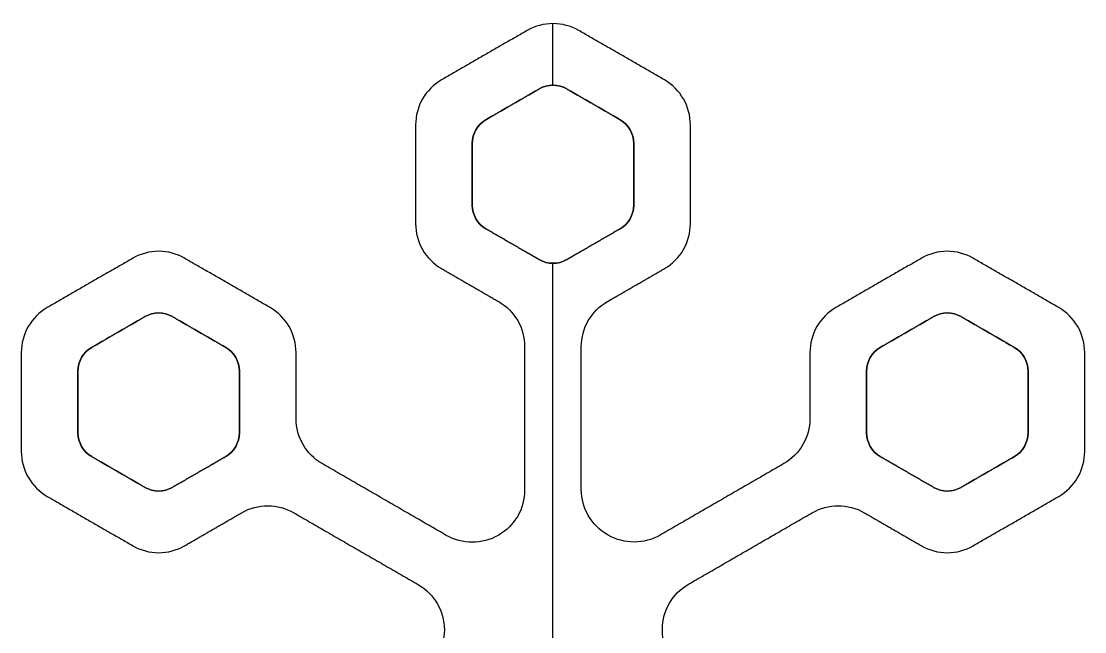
# Model space of a CAD drawing. Header units: millimetres. Extents: x -1.72 to 1.72, y -1.98 to 1.98.
# Drawn here: x -1.719 to 1.719, y 0.005 to 1.978 of the extents above; entities that cross this region are included whole.
import ezdxf

# ---------------------------------------------------------------- set-up
doc = ezdxf.new("R2010")
doc.units = ezdxf.units.MM
doc.header["$MEASUREMENT"] = 0
doc.layers.add('Default', color=178, linetype='Continuous', true_color=0x000000)

msp = doc.modelspace()

# ---------------------------------------------------------------- linework, layer by layer
at = {"layer": 'Default'}
for points, degree in [([(0.084, 1.9482, -0.125), (0.032, 1.9781, -0.125), (-0.032, 1.9781, -0.125), (-0.084, 1.9482, -0.125)], 3), ([(0.084, 1.9482, 0.125), (0.032, 1.9781, 0.125), (-0.032, 1.9781, 0.125), (-0.084, 1.9482, 0.125)], 3), ([(0.084, 1.9482), (0.032, 1.9781), (-0.032, 1.9781), (-0.084, 1.9482)], 3), ([(0, 1.7714, 0.125), (0, 1.871, 0.125), (0, 1.9707, 0.125)], 2), ([(0, 1.7714, -0.125), (0, 1.871, -0.125), (0, 1.9707, -0.125)], 2), ([(0, 1.9707, -0.125), (0, 1.9707), (0, 1.9707, 0.125)], 2), ([(-0.084, 1.9482, -0.125), (-0.2221, 1.8684, -0.125), (-0.3603, 1.7887, -0.125)], 2), ([(-0.084, 1.9482, 0.125), (-0.2221, 1.8684, 0.125), (-0.3603, 1.7887, 0.125)], 2), ([(-0.084, 1.9482), (-0.2221, 1.8684), (-0.3603, 1.7887)], 2), ([(-0.084, 1.9482, -0.125), (-0.084, 1.9482), (-0.084, 1.9482, 0.125)], 2), ([(0.3603, 1.7887, -0.125), (0.2221, 1.8684, -0.125), (0.084, 1.9482, -0.125)], 2), ([(0.084, 1.9482, -0.125), (0.084, 1.9482), (0.084, 1.9482, 0.125)], 2), ([(0.3603, 1.7887, 0.125), (0.2221, 1.8684, 0.125), (0.084, 1.9482, 0.125)], 2), ([(0.3603, 1.7887), (0.2221, 1.8684), (0.084, 1.9482)], 2), ([(-0.2221, 1.8684, -0.125), (-0.2221, 1.8684), (-0.2221, 1.8684, 0.125)], 2), ([(0.2221, 1.8684, -0.125), (0.2221, 1.8684), (0.2221, 1.8684, 0.125)], 2), ([(-0.3603, 1.7887, -0.125), (-0.4123, 1.7587, -0.125), (-0.4443, 1.7032, -0.125), (-0.4443, 1.6432, -0.125)], 3), ([(-0.3603, 1.7887, 0.125), (-0.4123, 1.7587, 0.125), (-0.4443, 1.7032, 0.125), (-0.4443, 1.6432, 0.125)], 3), ([(-0.3603, 1.7887), (-0.4123, 1.7587), (-0.4443, 1.7032), (-0.4443, 1.6432)], 3), ([(-0.3603, 1.7887, -0.125), (-0.3603, 1.7887), (-0.3603, 1.7887, 0.125)], 2), ([(0.4443, 1.6432, -0.125), (0.4443, 1.7032, -0.125), (0.4123, 1.7587, -0.125), (0.3603, 1.7887, -0.125)], 3), ([(0.3603, 1.7887, -0.125), (0.3603, 1.7887), (0.3603, 1.7887, 0.125)], 2), ([(0.4443, 1.6432, 0.125), (0.4443, 1.7032, 0.125), (0.4123, 1.7587, 0.125), (0.3603, 1.7887, 0.125)], 3), ([(0.4443, 1.6432), (0.4443, 1.7032), (0.4123, 1.7587), (0.3603, 1.7887)], 3), ([(-0.2167, 1.66, 0.125), (-0.1305, 1.7098, 0.125), (-0.0444, 1.7595, 0.125)], 2), ([(-0.2167, 1.66, -0.125), (-0.1305, 1.7098, -0.125), (-0.0444, 1.7595, -0.125)], 2), ([(-0.0444, 1.7595), (-0.1305, 1.7098), (-0.2167, 1.66)], 2), ([(-0.0444, 1.7595, 0.125), (-0.0169, 1.7753, 0.125), (0.0169, 1.7753, 0.125), (0.0444, 1.7595, 0.125)], 3), ([(-0.0444, 1.7595, -0.125), (-0.0169, 1.7753, -0.125), (0.0169, 1.7753, -0.125), (0.0444, 1.7595, -0.125)], 3), ([(0.0444, 1.7595), (0.0169, 1.7753), (-0.0169, 1.7753), (-0.0444, 1.7595)], 3), ([(-0.0444, 1.7595, -0.125), (-0.0444, 1.7595), (-0.0444, 1.7595, 0.125)], 2), ([(0, 1.7714, -0.125), (0, 1.7714), (0, 1.7714, 0.125)], 2), ([(0.0444, 1.7595, 0.125), (0.1305, 1.7098, 0.125), (0.2167, 1.66, 0.125)], 2), ([(0.0444, 1.7595, -0.125), (0.1305, 1.7098, -0.125), (0.2167, 1.66, -0.125)], 2), ([(0.0444, 1.7595, -0.125), (0.0444, 1.7595), (0.0444, 1.7595, 0.125)], 2), ([(0.2167, 1.66), (0.1305, 1.7098), (0.0444, 1.7595)], 2), ([(-0.4218, 1.7272, -0.125), (-0.4218, 1.7272), (-0.4218, 1.7272, 0.125)], 2), ([(0.4218, 1.7272, -0.125), (0.4218, 1.7272), (0.4218, 1.7272, 0.125)], 2), ([(-0.1305, 1.7098, -0.125), (-0.1305, 1.7098), (-0.1305, 1.7098, 0.125)], 2), ([(0.1305, 1.7098, -0.125), (0.1305, 1.7098), (0.1305, 1.7098, 0.125)], 2), ([(-0.261, 1.5832, 0.125), (-0.261, 1.6149, 0.125), (-0.2441, 1.6442, 0.125), (-0.2167, 1.66, 0.125)], 3), ([(-0.261, 1.5832, -0.125), (-0.261, 1.6149, -0.125), (-0.2441, 1.6442, -0.125), (-0.2167, 1.66, -0.125)], 3), ([(-0.2167, 1.66), (-0.2441, 1.6442), (-0.261, 1.6149), (-0.261, 1.5832)], 3), ([(-0.2167, 1.66, -0.125), (-0.2167, 1.66), (-0.2167, 1.66, 0.125)], 2), ([(0.2167, 1.66, 0.125), (0.2442, 1.6442, 0.125), (0.2611, 1.6149, 0.125), (0.2611, 1.5832, 0.125)], 3), ([(0.2167, 1.66, -0.125), (0.2442, 1.6442, -0.125), (0.2611, 1.6149, -0.125), (0.2611, 1.5832, -0.125)], 3), ([(0.2167, 1.66, -0.125), (0.2167, 1.66), (0.2167, 1.66, 0.125)], 2), ([(0.2611, 1.5832), (0.2611, 1.6149), (0.2442, 1.6442), (0.2167, 1.66)], 3), ([(-0.4443, 1.6432, -0.125), (-0.4443, 1.6432), (-0.4443, 1.6432, 0.125)], 2), ([(-0.4443, 1.6432, -0.125), (-0.4443, 1.4836, -0.125), (-0.4443, 1.3241, -0.125)], 2), ([(-0.4443, 1.6432, 0.125), (-0.4443, 1.4836, 0.125), (-0.4443, 1.3241, 0.125)], 2), ([(-0.4443, 1.6432), (-0.4443, 1.4836), (-0.4443, 1.3241)], 2), ([(-0.2492, 1.6275, -0.125), (-0.2492, 1.6275), (-0.2492, 1.6275, 0.125)], 2), ([(0.2492, 1.6275, -0.125), (0.2492, 1.6275), (0.2492, 1.6275, 0.125)], 2), ([(0.4443, 1.3241, -0.125), (0.4443, 1.4836, -0.125), (0.4443, 1.6432, -0.125)], 2), ([(0.4443, 1.6432, -0.125), (0.4443, 1.6432), (0.4443, 1.6432, 0.125)], 2), ([(0.4443, 1.3241, 0.125), (0.4443, 1.4836, 0.125), (0.4443, 1.6432, 0.125)], 2), ([(0.4443, 1.3241), (0.4443, 1.4836), (0.4443, 1.6432)], 2), ([(-0.261, 1.3841, 0.125), (-0.261, 1.4836, 0.125), (-0.261, 1.5832, 0.125)], 2), ([(-0.261, 1.3841, -0.125), (-0.261, 1.4836, -0.125), (-0.261, 1.5832, -0.125)], 2), ([(-0.261, 1.5832, -0.125), (-0.261, 1.5832), (-0.261, 1.5832, 0.125)], 2), ([(-0.261, 1.5832), (-0.261, 1.4836), (-0.261, 1.3841)], 2), ([(0.2611, 1.5832, 0.125), (0.2611, 1.4836, 0.125), (0.2611, 1.3841, 0.125)], 2), ([(0.2611, 1.5832, -0.125), (0.2611, 1.4836, -0.125), (0.2611, 1.3841, -0.125)], 2), ([(0.2611, 1.5832, -0.125), (0.2611, 1.5832), (0.2611, 1.5832, 0.125)], 2), ([(0.2611, 1.3841), (0.2611, 1.4836), (0.2611, 1.5832)], 2), ([(-0.4443, 1.4836, -0.125), (-0.4443, 1.4836), (-0.4443, 1.4836, 0.125)], 2), ([(-0.261, 1.4836, -0.125), (-0.261, 1.4836), (-0.261, 1.4836, 0.125)], 2), ([(0.2611, 1.4836, -0.125), (0.2611, 1.4836), (0.2611, 1.4836, 0.125)], 2), ([(0.4443, 1.4836, -0.125), (0.4443, 1.4836), (0.4443, 1.4836, 0.125)], 2), ([(-0.2167, 1.3072, 0.125), (-0.2441, 1.3231, 0.125), (-0.261, 1.3524, 0.125), (-0.261, 1.3841, 0.125)], 3), ([(-0.2167, 1.3072, -0.125), (-0.2441, 1.3231, -0.125), (-0.261, 1.3524, -0.125), (-0.261, 1.3841, -0.125)], 3), ([(-0.261, 1.3841, -0.125), (-0.261, 1.3841), (-0.261, 1.3841, 0.125)], 2), ([(-0.261, 1.3841), (-0.261, 1.3524), (-0.2441, 1.3231), (-0.2167, 1.3072)], 3), ([(0.2611, 1.3841, 0.125), (0.2611, 1.3524, 0.125), (0.2442, 1.3231, 0.125), (0.2167, 1.3072, 0.125)], 3), ([(0.2611, 1.3841, -0.125), (0.2611, 1.3524, -0.125), (0.2442, 1.3231, -0.125), (0.2167, 1.3072, -0.125)], 3), ([(0.2167, 1.3072), (0.2442, 1.3231), (0.2611, 1.3524), (0.2611, 1.3841)], 3), ([(0.2611, 1.3841, -0.125), (0.2611, 1.3841), (0.2611, 1.3841, 0.125)], 2), ([(-0.4443, 1.3241, -0.125), (-0.4443, 1.3241), (-0.4443, 1.3241, 0.125)], 2), ([(-0.4443, 1.3241, -0.125), (-0.4443, 1.2641, -0.125), (-0.4123, 1.2086, -0.125), (-0.3603, 1.1786, -0.125)], 3), ([(-0.4443, 1.3241, 0.125), (-0.4443, 1.2641, 0.125), (-0.4123, 1.2086, 0.125), (-0.3603, 1.1786, 0.125)], 3), ([(-0.4443, 1.3241), (-0.4443, 1.2641), (-0.4123, 1.2086), (-0.3603, 1.1786)], 3), ([(-0.2492, 1.3397, -0.125), (-0.2492, 1.3397), (-0.2492, 1.3397, 0.125)], 2), ([(-0.2167, 1.3072, -0.125), (-0.2167, 1.3072), (-0.2167, 1.3072, 0.125)], 2), ([(0.2167, 1.3072, -0.125), (0.2167, 1.3072), (0.2167, 1.3072, 0.125)], 2), ([(0.2492, 1.3397, -0.125), (0.2492, 1.3397), (0.2492, 1.3397, 0.125)], 2), ([(0.3604, 1.1786, -0.125), (0.4123, 1.2086, -0.125), (0.4443, 1.2641, -0.125), (0.4443, 1.3241, -0.125)], 3), ([(0.3604, 1.1786, 0.125), (0.4123, 1.2086, 0.125), (0.4443, 1.2641, 0.125), (0.4443, 1.3241, 0.125)], 3), ([(0.3604, 1.1786), (0.4123, 1.2086), (0.4443, 1.2641), (0.4443, 1.3241)], 3), ([(0.4443, 1.3241, -0.125), (0.4443, 1.3241), (0.4443, 1.3241, 0.125)], 2), ([(-1.1911, 1.212, -0.125), (-1.243, 1.242, -0.125), (-1.307, 1.242, -0.125), (-1.359, 1.212, -0.125)], 3), ([(-1.1911, 1.212, 0.125), (-1.243, 1.242, 0.125), (-1.307, 1.242, 0.125), (-1.359, 1.212, 0.125)], 3), ([(-1.1911, 1.212), (-1.243, 1.242), (-1.307, 1.242), (-1.359, 1.212)], 3), ([(-0.4218, 1.2401, -0.125), (-0.4218, 1.2401), (-0.4218, 1.2401, 0.125)], 2), ([(0.4218, 1.2401, -0.125), (0.4218, 1.2401), (0.4218, 1.2401, 0.125)], 2), ([(1.359, 1.212, -0.125), (1.3071, 1.242, -0.125), (1.2431, 1.242, -0.125), (1.1911, 1.212, -0.125)], 3), ([(1.359, 1.212, 0.125), (1.3071, 1.242, 0.125), (1.2431, 1.242, 0.125), (1.1911, 1.212, 0.125)], 3), ([(1.359, 1.212), (1.3071, 1.242), (1.2431, 1.242), (1.1911, 1.212)], 3), ([(-1.359, 1.212, -0.125), (-1.4972, 1.1323, -0.125), (-1.6353, 1.0525, -0.125)], 2), ([(-1.359, 1.212, 0.125), (-1.4972, 1.1323, 0.125), (-1.6353, 1.0525, 0.125)], 2), ([(-1.359, 1.212), (-1.4972, 1.1323), (-1.6353, 1.0525)], 2), ([(-1.359, 1.212, -0.125), (-1.359, 1.212), (-1.359, 1.212, 0.125)], 2), ([(-1.275, 1.2345, -0.125), (-1.275, 1.2345), (-1.275, 1.2345, 0.125)], 2), ([(-0.9147, 1.0525, -0.125), (-1.0529, 1.1323, -0.125), (-1.1911, 1.212, -0.125)], 2), ([(-1.1911, 1.212, -0.125), (-1.1911, 1.212), (-1.1911, 1.212, 0.125)], 2), ([(-0.9147, 1.0525, 0.125), (-1.0529, 1.1323, 0.125), (-1.1911, 1.212, 0.125)], 2), ([(-0.9147, 1.0525), (-1.0529, 1.1323), (-1.1911, 1.212)], 2), ([(-0.0916, 1.235, -0.125), (-0.0916, 1.235), (-0.0916, 1.235, 0.125)], 2), ([(0.0444, 1.2077, 0.125), (0.0169, 1.1919, 0.125), (-0.0169, 1.1919, 0.125), (-0.0444, 1.2077, 0.125)], 3), ([(0.0444, 1.2077, -0.125), (0.0169, 1.1919, -0.125), (-0.0169, 1.1919, -0.125), (-0.0444, 1.2077, -0.125)], 3), ([(-0.0444, 1.2077, -0.125), (-0.0444, 1.2077), (-0.0444, 1.2077, 0.125)], 2), ([(-0.0444, 1.2077), (-0.0169, 1.1919), (0.0169, 1.1919), (0.0444, 1.2077)], 3), ([(0.0444, 1.2077, -0.125), (0.0444, 1.2077), (0.0444, 1.2077, 0.125)], 2), ([(0.0916, 1.235, -0.125), (0.0916, 1.235), (0.0916, 1.235, 0.125)], 2), ([(1.1911, 1.212, -0.125), (1.0529, 1.1323, -0.125), (0.9147, 1.0525, -0.125)], 2), ([(1.1911, 1.212, 0.125), (1.0529, 1.1323, 0.125), (0.9147, 1.0525, 0.125)], 2), ([(1.1911, 1.212), (1.0529, 1.1323), (0.9147, 1.0525)], 2), ([(1.1911, 1.212, -0.125), (1.1911, 1.212), (1.1911, 1.212, 0.125)], 2), ([(1.2751, 1.2345, -0.125), (1.2751, 1.2345), (1.2751, 1.2345, 0.125)], 2), ([(1.6354, 1.0525, -0.125), (1.4972, 1.1323, -0.125), (1.359, 1.212, -0.125)], 2), ([(1.359, 1.212, -0.125), (1.359, 1.212), (1.359, 1.212, 0.125)], 2), ([(1.6354, 1.0525, 0.125), (1.4972, 1.1323, 0.125), (1.359, 1.212, 0.125)], 2), ([(1.6354, 1.0525), (1.4972, 1.1323), (1.359, 1.212)], 2), ([(-0.3603, 1.1786, -0.125), (-0.3603, 1.1786), (-0.3603, 1.1786, 0.125)], 2), ([(-0.3603, 1.1786, -0.125), (-0.268, 1.1253, -0.125), (-0.1756, 1.072, -0.125)], 2), ([(-0.3603, 1.1786, 0.125), (-0.268, 1.1253, 0.125), (-0.1756, 1.072, 0.125)], 2), ([(-0.3603, 1.1786), (-0.268, 1.1253), (-0.1756, 1.072)], 2), ([(0, -1.1958, 0.125), (0, 0, 0.125), (0, 1.1958, 0.125)], 2), ([(0, -1.1958, -0.125), (0, 0, -0.125), (0, 1.1958, -0.125)], 2), ([(0, 1.1958, -0.125), (0, 1.1958), (0, 1.1958, 0.125)], 2), ([(0.1756, 1.072, -0.125), (0.268, 1.1253, -0.125), (0.3604, 1.1786, -0.125)], 2), ([(0.1756, 1.072, 0.125), (0.268, 1.1253, 0.125), (0.3604, 1.1786, 0.125)], 2), ([(0.1756, 1.072), (0.268, 1.1253), (0.3604, 1.1786)], 2), ([(0.3604, 1.1786, -0.125), (0.3604, 1.1786), (0.3604, 1.1786, 0.125)], 2), ([(-1.4972, 1.1323, -0.125), (-1.4972, 1.1323), (-1.4972, 1.1323, 0.125)], 2), ([(-1.0529, 1.1323, -0.125), (-1.0529, 1.1323), (-1.0529, 1.1323, 0.125)], 2), ([(-0.268, 1.1253, -0.125), (-0.268, 1.1253), (-0.268, 1.1253, 0.125)], 2), ([(0.268, 1.1253, -0.125), (0.268, 1.1253), (0.268, 1.1253, 0.125)], 2), ([(1.0529, 1.1323, -0.125), (1.0529, 1.1323), (1.0529, 1.1323, 0.125)], 2), ([(1.4972, 1.1323, -0.125), (1.4972, 1.1323), (1.4972, 1.1323, 0.125)], 2), ([(-0.1756, 1.072, -0.125), (-0.1756, 1.072), (-0.1756, 1.072, 0.125)], 2), ([(-0.1756, 1.072, -0.125), (-0.1236, 1.042, -0.125), (-0.0916, 0.9865, -0.125), (-0.0916, 0.9265, -0.125)], 3), ([(-0.1756, 1.072, 0.125), (-0.1236, 1.042, 0.125), (-0.0916, 0.9865, 0.125), (-0.0916, 0.9265, 0.125)], 3), ([(-0.1756, 1.072), (-0.1236, 1.042), (-0.0916, 0.9865), (-0.0916, 0.9265)], 3), ([(0.0916, 0.9265, -0.125), (0.0916, 0.9865, -0.125), (0.1236, 1.042, -0.125), (0.1756, 1.072, -0.125)], 3), ([(0.0916, 0.9265, 0.125), (0.0916, 0.9865, 0.125), (0.1236, 1.042, 0.125), (0.1756, 1.072, 0.125)], 3), ([(0.0916, 0.9265), (0.0916, 0.9865), (0.1236, 1.042), (0.1756, 1.072)], 3), ([(0.1756, 1.072, -0.125), (0.1756, 1.072), (0.1756, 1.072, 0.125)], 2), ([(-1.6353, 1.0525, -0.125), (-1.6873, 1.0225, -0.125), (-1.7193, 0.9671, -0.125), (-1.7193, 0.907, -0.125)], 3), ([(-1.6353, 1.0525, 0.125), (-1.6873, 1.0225, 0.125), (-1.7193, 0.9671, 0.125), (-1.7193, 0.907, 0.125)], 3), ([(-1.6353, 1.0525), (-1.6873, 1.0225), (-1.7193, 0.9671), (-1.7193, 0.907)], 3), ([(-1.6353, 1.0525, -0.125), (-1.6353, 1.0525), (-1.6353, 1.0525, 0.125)], 2), ([(-1.3194, 1.0233, 0.125), (-1.2919, 1.0392, 0.125), (-1.2581, 1.0392, 0.125), (-1.2307, 1.0233, 0.125)], 3), ([(-1.3194, 1.0233, -0.125), (-1.2919, 1.0392, -0.125), (-1.2581, 1.0392, -0.125), (-1.2307, 1.0233, -0.125)], 3), ([(-1.2307, 1.0233), (-1.2581, 1.0392), (-1.2919, 1.0392), (-1.3194, 1.0233)], 3), ([(-1.275, 1.0352, -0.125), (-1.275, 1.0352), (-1.275, 1.0352, 0.125)], 2), ([(-0.8307, 0.907, -0.125), (-0.8307, 0.967, -0.125), (-0.8627, 1.0225, -0.125), (-0.9147, 1.0525, -0.125)], 3), ([(-0.9147, 1.0525, -0.125), (-0.9147, 1.0525), (-0.9147, 1.0525, 0.125)], 2), ([(-0.8307, 0.907, 0.125), (-0.8307, 0.967, 0.125), (-0.8627, 1.0225, 0.125), (-0.9147, 1.0525, 0.125)], 3), ([(-0.8307, 0.907), (-0.8307, 0.967), (-0.8627, 1.0225), (-0.9147, 1.0525)], 3), ([(0.9147, 1.0525, -0.125), (0.8628, 1.0225, -0.125), (0.8307, 0.967, -0.125), (0.8307, 0.907, -0.125)], 3), ([(0.9147, 1.0525, 0.125), (0.8628, 1.0225, 0.125), (0.8307, 0.967, 0.125), (0.8307, 0.907, 0.125)], 3), ([(0.9147, 1.0525), (0.8628, 1.0225), (0.8307, 0.967), (0.8307, 0.907)], 3), ([(0.9147, 1.0525, -0.125), (0.9147, 1.0525), (0.9147, 1.0525, 0.125)], 2), ([(1.2307, 1.0233, 0.125), (1.2582, 1.0392, 0.125), (1.292, 1.0392, 0.125), (1.3194, 1.0233, 0.125)], 3), ([(1.2307, 1.0233, -0.125), (1.2582, 1.0392, -0.125), (1.292, 1.0392, -0.125), (1.3194, 1.0233, -0.125)], 3), ([(1.3194, 1.0233), (1.292, 1.0392), (1.2582, 1.0392), (1.2307, 1.0233)], 3), ([(1.2751, 1.0352, -0.125), (1.2751, 1.0352), (1.2751, 1.0352, 0.125)], 2), ([(1.7194, 0.907, -0.125), (1.7194, 0.9671, -0.125), (1.6873, 1.0225, -0.125), (1.6354, 1.0525, -0.125)], 3), ([(1.6354, 1.0525, -0.125), (1.6354, 1.0525), (1.6354, 1.0525, 0.125)], 2), ([(1.7194, 0.907, 0.125), (1.7194, 0.9671, 0.125), (1.6873, 1.0225, 0.125), (1.6354, 1.0525, 0.125)], 3), ([(1.7194, 0.907), (1.7194, 0.9671), (1.6873, 1.0225), (1.6354, 1.0525)], 3), ([(-1.4917, 0.9239, 0.125), (-1.4055, 0.9736, 0.125), (-1.3194, 1.0233, 0.125)], 2), ([(-1.4917, 0.9239, -0.125), (-1.4055, 0.9736, -0.125), (-1.3194, 1.0233, -0.125)], 2), ([(-1.3194, 1.0233), (-1.4055, 0.9736), (-1.4917, 0.9239)], 2), ([(-1.3194, 1.0233, -0.125), (-1.3194, 1.0233), (-1.3194, 1.0233, 0.125)], 2), ([(-1.2307, 1.0233, 0.125), (-1.1445, 0.9736, 0.125), (-1.0583, 0.9239, 0.125)], 2), ([(-1.2307, 1.0233, -0.125), (-1.1445, 0.9736, -0.125), (-1.0583, 0.9239, -0.125)], 2), ([(-1.2307, 1.0233, -0.125), (-1.2307, 1.0233), (-1.2307, 1.0233, 0.125)], 2), ([(-1.0583, 0.9239), (-1.1445, 0.9736), (-1.2307, 1.0233)], 2), ([(-0.1141, 1.0105, -0.125), (-0.1141, 1.0105), (-0.1141, 1.0105, 0.125)], 2), ([(0.1141, 1.0105, -0.125), (0.1141, 1.0105), (0.1141, 1.0105, 0.125)], 2), ([(1.0584, 0.9239, 0.125), (1.1445, 0.9736, 0.125), (1.2307, 1.0233, 0.125)], 2), ([(1.0584, 0.9239, -0.125), (1.1445, 0.9736, -0.125), (1.2307, 1.0233, -0.125)], 2), ([(1.2307, 1.0233), (1.1445, 0.9736), (1.0584, 0.9239)], 2), ([(1.2307, 1.0233, -0.125), (1.2307, 1.0233), (1.2307, 1.0233, 0.125)], 2), ([(1.3194, 1.0233, 0.125), (1.4056, 0.9736, 0.125), (1.4917, 0.9239, 0.125)], 2), ([(1.3194, 1.0233, -0.125), (1.4056, 0.9736, -0.125), (1.4917, 0.9239, -0.125)], 2), ([(1.3194, 1.0233, -0.125), (1.3194, 1.0233), (1.3194, 1.0233, 0.125)], 2), ([(1.4917, 0.9239), (1.4056, 0.9736), (1.3194, 1.0233)], 2), ([(-1.6968, 0.991, -0.125), (-1.6968, 0.991), (-1.6968, 0.991, 0.125)], 2), ([(-1.4055, 0.9736, -0.125), (-1.4055, 0.9736), (-1.4055, 0.9736, 0.125)], 2), ([(-1.1445, 0.9736, -0.125), (-1.1445, 0.9736), (-1.1445, 0.9736, 0.125)], 2), ([(-0.8532, 0.991, -0.125), (-0.8532, 0.991), (-0.8532, 0.991, 0.125)], 2), ([(0.8532, 0.991, -0.125), (0.8532, 0.991), (0.8532, 0.991, 0.125)], 2), ([(1.1445, 0.9736, -0.125), (1.1445, 0.9736), (1.1445, 0.9736, 0.125)], 2), ([(1.4056, 0.9736, -0.125), (1.4056, 0.9736), (1.4056, 0.9736, 0.125)], 2), ([(1.6969, 0.991, -0.125), (1.6969, 0.991), (1.6969, 0.991, 0.125)], 2), ([(-1.7193, 0.907, -0.125), (-1.7193, 0.907), (-1.7193, 0.907, 0.125)], 2), ([(-1.7193, 0.907, -0.125), (-1.7193, 0.7475, -0.125), (-1.7193, 0.5879, -0.125)], 2), ([(-1.7193, 0.907, 0.125), (-1.7193, 0.7475, 0.125), (-1.7193, 0.5879, 0.125)], 2), ([(-1.7193, 0.907), (-1.7193, 0.7475), (-1.7193, 0.5879)], 2), ([(-1.5361, 0.847, 0.125), (-1.5361, 0.8787, 0.125), (-1.5192, 0.908, 0.125), (-1.4917, 0.9239, 0.125)], 3), ([(-1.5361, 0.847, -0.125), (-1.5361, 0.8787, -0.125), (-1.5192, 0.908, -0.125), (-1.4917, 0.9239, -0.125)], 3), ([(-1.4917, 0.9239), (-1.5192, 0.908), (-1.5361, 0.8787), (-1.5361, 0.847)], 3), ([(-1.4917, 0.9239, -0.125), (-1.4917, 0.9239), (-1.4917, 0.9239, 0.125)], 2), ([(-1.0583, 0.9239, 0.125), (-1.0309, 0.908, 0.125), (-1.0139, 0.8787, 0.125), (-1.0139, 0.847, 0.125)], 3), ([(-1.0583, 0.9239, -0.125), (-1.0309, 0.908, -0.125), (-1.0139, 0.8787, -0.125), (-1.0139, 0.847, -0.125)], 3), ([(-1.0583, 0.9239, -0.125), (-1.0583, 0.9239), (-1.0583, 0.9239, 0.125)], 2), ([(-1.0139, 0.847), (-1.0139, 0.8787), (-1.0309, 0.908), (-1.0583, 0.9239)], 3), ([(-0.8307, 0.6937, -0.125), (-0.8307, 0.8004, -0.125), (-0.8307, 0.907, -0.125)], 2), ([(-0.8307, 0.907, -0.125), (-0.8307, 0.907), (-0.8307, 0.907, 0.125)], 2), ([(-0.8307, 0.6937, 0.125), (-0.8307, 0.8004, 0.125), (-0.8307, 0.907, 0.125)], 2), ([(-0.8307, 0.6937), (-0.8307, 0.8004), (-0.8307, 0.907)], 2), ([(-0.0916, 0.9265, -0.125), (-0.0916, 0.9265), (-0.0916, 0.9265, 0.125)], 2), ([(-0.0916, 0.9265, -0.125), (-0.0916, 0.6946, -0.125), (-0.0916, 0.4628, -0.125)], 2), ([(-0.0916, 0.9265, 0.125), (-0.0916, 0.6946, 0.125), (-0.0916, 0.4628, 0.125)], 2), ([(-0.0916, 0.9265), (-0.0916, 0.6946), (-0.0916, 0.4628)], 2), ([(0.0916, 0.4644, -0.125), (0.0916, 0.6954, -0.125), (0.0916, 0.9265, -0.125)], 2), ([(0.0916, 0.9265, -0.125), (0.0916, 0.9265), (0.0916, 0.9265, 0.125)], 2), ([(0.0916, 0.4644, 0.125), (0.0916, 0.6954, 0.125), (0.0916, 0.9265, 0.125)], 2), ([(0.0916, 0.4644), (0.0916, 0.6954), (0.0916, 0.9265)], 2), ([(0.8307, 0.907, -0.125), (0.8307, 0.907), (0.8307, 0.907, 0.125)], 2), ([(0.8307, 0.907, -0.125), (0.8307, 0.8004, -0.125), (0.8307, 0.6937, -0.125)], 2), ([(0.8307, 0.907, 0.125), (0.8307, 0.8004, 0.125), (0.8307, 0.6937, 0.125)], 2), ([(0.8307, 0.907), (0.8307, 0.8004), (0.8307, 0.6937)], 2), ([(1.014, 0.847, 0.125), (1.014, 0.8787, 0.125), (1.0309, 0.908, 0.125), (1.0584, 0.9239, 0.125)], 3), ([(1.014, 0.847, -0.125), (1.014, 0.8787, -0.125), (1.0309, 0.908, -0.125), (1.0584, 0.9239, -0.125)], 3), ([(1.0584, 0.9239), (1.0309, 0.908), (1.014, 0.8787), (1.014, 0.847)], 3), ([(1.0584, 0.9239, -0.125), (1.0584, 0.9239), (1.0584, 0.9239, 0.125)], 2), ([(1.4917, 0.9239, 0.125), (1.5192, 0.908, 0.125), (1.5361, 0.8787, 0.125), (1.5361, 0.847, 0.125)], 3), ([(1.4917, 0.9239, -0.125), (1.5192, 0.908, -0.125), (1.5361, 0.8787, -0.125), (1.5361, 0.847, -0.125)], 3), ([(1.4917, 0.9239, -0.125), (1.4917, 0.9239), (1.4917, 0.9239, 0.125)], 2), ([(1.5361, 0.847), (1.5361, 0.8787), (1.5192, 0.908), (1.4917, 0.9239)], 3), ([(1.7194, 0.5879, -0.125), (1.7194, 0.7475, -0.125), (1.7194, 0.907, -0.125)], 2), ([(1.7194, 0.907, -0.125), (1.7194, 0.907), (1.7194, 0.907, 0.125)], 2), ([(1.7194, 0.5879, 0.125), (1.7194, 0.7475, 0.125), (1.7194, 0.907, 0.125)], 2), ([(1.7194, 0.5879), (1.7194, 0.7475), (1.7194, 0.907)], 2), ([(-1.5242, 0.8914, -0.125), (-1.5242, 0.8914), (-1.5242, 0.8914, 0.125)], 2), ([(-1.0258, 0.8914, -0.125), (-1.0258, 0.8914), (-1.0258, 0.8914, 0.125)], 2), ([(1.0259, 0.8914, -0.125), (1.0259, 0.8914), (1.0259, 0.8914, 0.125)], 2), ([(1.5242, 0.8914, -0.125), (1.5242, 0.8914), (1.5242, 0.8914, 0.125)], 2), ([(-1.5361, 0.648, 0.125), (-1.5361, 0.7475, 0.125), (-1.5361, 0.847, 0.125)], 2), ([(-1.5361, 0.648, -0.125), (-1.5361, 0.7475, -0.125), (-1.5361, 0.847, -0.125)], 2), ([(-1.5361, 0.847, -0.125), (-1.5361, 0.847), (-1.5361, 0.847, 0.125)], 2), ([(-1.5361, 0.847), (-1.5361, 0.7475), (-1.5361, 0.648)], 2), ([(-1.0139, 0.847, 0.125), (-1.0139, 0.7748, 0.125), (-1.0139, 0.7026, 0.125)], 2), ([(-1.0139, 0.847, -0.125), (-1.0139, 0.7748, -0.125), (-1.0139, 0.7026, -0.125)], 2), ([(-1.0139, 0.847, -0.125), (-1.0139, 0.847), (-1.0139, 0.847, 0.125)], 2), ([(-1.0139, 0.7026), (-1.0139, 0.7748), (-1.0139, 0.847)], 2), ([(1.014, 0.847, -0.125), (1.014, 0.847), (1.014, 0.847, 0.125)], 2), ([(1.5361, 0.847, 0.125), (1.5361, 0.7475, 0.125), (1.5361, 0.648, 0.125)], 2), ([(1.5361, 0.847, -0.125), (1.5361, 0.7475, -0.125), (1.5361, 0.648, -0.125)], 2), ([(1.5361, 0.847, -0.125), (1.5361, 0.847), (1.5361, 0.847, 0.125)], 2), ([(1.5361, 0.648), (1.5361, 0.7475), (1.5361, 0.847)], 2), ([(-0.8307, 0.8004, -0.125), (-0.8307, 0.8004), (-0.8307, 0.8004, 0.125)], 2), ([(0.8307, 0.8004, -0.125), (0.8307, 0.8004), (0.8307, 0.8004, 0.125)], 2), ([(-1.0139, 0.7748, -0.125), (-1.0139, 0.7748), (-1.0139, 0.7748, 0.125)], 2), ([(-1.7193, 0.7475, -0.125), (-1.7193, 0.7475), (-1.7193, 0.7475, 0.125)], 2), ([(-1.5361, 0.7475, -0.125), (-1.5361, 0.7475), (-1.5361, 0.7475, 0.125)], 2), ([(1.5361, 0.7475, -0.125), (1.5361, 0.7475), (1.5361, 0.7475, 0.125)], 2), ([(1.7194, 0.7475, -0.125), (1.7194, 0.7475), (1.7194, 0.7475, 0.125)], 2), ([(-1.0139, 0.7026, 0.125), (-1.0139, 0.6753, 0.125), (-1.0139, 0.648, 0.125)], 2), ([(-1.0139, 0.7026, -0.125), (-1.0139, 0.6753, -0.125), (-1.0139, 0.648, -0.125)], 2), ([(-1.0139, 0.7026, -0.125), (-1.0139, 0.7026), (-1.0139, 0.7026, 0.125)], 2), ([(-1.0139, 0.648), (-1.0139, 0.6753), (-1.0139, 0.7026)], 2), ([(-0.7467, 0.5483, -0.125), (-0.7987, 0.5783, -0.125), (-0.8307, 0.6337, -0.125), (-0.8307, 0.6937, -0.125)], 3), ([(-0.8307, 0.6937, -0.125), (-0.8307, 0.6937), (-0.8307, 0.6937, 0.125)], 2), ([(-0.7467, 0.5483, 0.125), (-0.7987, 0.5783, 0.125), (-0.8307, 0.6337, 0.125), (-0.8307, 0.6937, 0.125)], 3), ([(-0.7467, 0.5483), (-0.7987, 0.5783), (-0.8307, 0.6337), (-0.8307, 0.6937)], 3), ([(-0.0916, 0.6946, -0.125), (-0.0916, 0.6946), (-0.0916, 0.6946, 0.125)], 2), ([(0.0916, 0.6954, -0.125), (0.0916, 0.6954), (0.0916, 0.6954, 0.125)], 2), ([(0.8307, 0.6937, -0.125), (0.8307, 0.6337, -0.125), (0.7987, 0.5783, -0.125), (0.7467, 0.5483, -0.125)], 3), ([(0.8307, 0.6937, 0.125), (0.8307, 0.6337, 0.125), (0.7987, 0.5783, 0.125), (0.7467, 0.5483, 0.125)], 3), ([(0.8307, 0.6937), (0.8307, 0.6337), (0.7987, 0.5783), (0.7467, 0.5483)], 3), ([(0.8307, 0.6937, -0.125), (0.8307, 0.6937), (0.8307, 0.6937, 0.125)], 2), ([(1.014, 0.7026, -0.125), (1.014, 0.7026), (1.014, 0.7026, 0.125)], 2), ([(-1.0139, 0.6753, -0.125), (-1.0139, 0.6753), (-1.0139, 0.6753, 0.125)], 2), ([(-1.4917, 0.5711, 0.125), (-1.5192, 0.587, 0.125), (-1.5361, 0.6163, 0.125), (-1.5361, 0.648, 0.125)], 3), ([(-1.4917, 0.5711, -0.125), (-1.5192, 0.587, -0.125), (-1.5361, 0.6163, -0.125), (-1.5361, 0.648, -0.125)], 3), ([(-1.5361, 0.648, -0.125), (-1.5361, 0.648), (-1.5361, 0.648, 0.125)], 2), ([(-1.5361, 0.648), (-1.5361, 0.6163), (-1.5192, 0.587), (-1.4917, 0.5711)], 3), ([(-1.0139, 0.648, 0.125), (-1.0139, 0.6163, 0.125), (-1.0308, 0.587, 0.125), (-1.0583, 0.5711, 0.125)], 3), ([(-1.0139, 0.648, -0.125), (-1.0139, 0.6163, -0.125), (-1.0308, 0.587, -0.125), (-1.0583, 0.5711, -0.125)], 3), ([(-1.0583, 0.5711), (-1.0308, 0.587), (-1.0139, 0.6163), (-1.0139, 0.648)], 3), ([(-1.0139, 0.648, -0.125), (-1.0139, 0.648), (-1.0139, 0.648, 0.125)], 2), ([(1.0583, 0.5711, 0.125), (1.0309, 0.587, 0.125), (1.014, 0.6163, 0.125), (1.014, 0.648, 0.125)], 3), ([(1.0583, 0.5711, -0.125), (1.0309, 0.587, -0.125), (1.014, 0.6163, -0.125), (1.014, 0.648, -0.125)], 3), ([(1.014, 0.648, -0.125), (1.014, 0.648), (1.014, 0.648, 0.125)], 2), ([(1.014, 0.648), (1.014, 0.6163), (1.0309, 0.587), (1.0583, 0.5711)], 3), ([(1.5361, 0.648, 0.125), (1.5361, 0.6163, 0.125), (1.5192, 0.587, 0.125), (1.4918, 0.5711, 0.125)], 3), ([(1.5361, 0.648, -0.125), (1.5361, 0.6163, -0.125), (1.5192, 0.587, -0.125), (1.4918, 0.5711, -0.125)], 3), ([(1.4918, 0.5711), (1.5192, 0.587), (1.5361, 0.6163), (1.5361, 0.648)], 3), ([(1.5361, 0.648, -0.125), (1.5361, 0.648), (1.5361, 0.648, 0.125)], 2), ([(-1.7193, 0.5879, -0.125), (-1.7193, 0.5879), (-1.7193, 0.5879, 0.125)], 2), ([(-1.7193, 0.5879, -0.125), (-1.7193, 0.5279, -0.125), (-1.6873, 0.4725, -0.125), (-1.6353, 0.4425, -0.125)], 3), ([(-1.7193, 0.5879, 0.125), (-1.7193, 0.5279, 0.125), (-1.6873, 0.4725, 0.125), (-1.6353, 0.4425, 0.125)], 3), ([(-1.7193, 0.5879), (-1.7193, 0.5279), (-1.6873, 0.4725), (-1.6353, 0.4425)], 3), ([(-1.5242, 0.6036, -0.125), (-1.5242, 0.6036), (-1.5242, 0.6036, 0.125)], 2), ([(-1.0258, 0.6036, -0.125), (-1.0258, 0.6036), (-1.0258, 0.6036, 0.125)], 2), ([(-0.8082, 0.6098, -0.125), (-0.8082, 0.6098), (-0.8082, 0.6098, 0.125)], 2), ([(0.8082, 0.6098, -0.125), (0.8082, 0.6098), (0.8082, 0.6098, 0.125)], 2), ([(1.0259, 0.6036, -0.125), (1.0259, 0.6036), (1.0259, 0.6036, 0.125)], 2), ([(1.5242, 0.6036, -0.125), (1.5242, 0.6036), (1.5242, 0.6036, 0.125)], 2), ([(1.6354, 0.4425, -0.125), (1.6874, 0.4725, -0.125), (1.7194, 0.5279, -0.125), (1.7194, 0.5879, -0.125)], 3), ([(1.6354, 0.4425, 0.125), (1.6874, 0.4725, 0.125), (1.7194, 0.5279, 0.125), (1.7194, 0.5879, 0.125)], 3), ([(1.6354, 0.4425), (1.6874, 0.4725), (1.7194, 0.5279), (1.7194, 0.5879)], 3), ([(1.7194, 0.5879, -0.125), (1.7194, 0.5879), (1.7194, 0.5879, 0.125)], 2), ([(-1.3194, 0.4716, 0.125), (-1.4056, 0.5213, 0.125), (-1.4917, 0.5711, 0.125)], 2), ([(-1.3194, 0.4716, -0.125), (-1.4056, 0.5213, -0.125), (-1.4917, 0.5711, -0.125)], 2), ([(-1.4917, 0.5711, -0.125), (-1.4917, 0.5711), (-1.4917, 0.5711, 0.125)], 2), ([(-1.4917, 0.5711), (-1.4056, 0.5213), (-1.3194, 0.4716)], 2), ([(-1.0583, 0.5711, -0.125), (-1.0583, 0.5711), (-1.0583, 0.5711, 0.125)], 2), ([(1.0583, 0.5711, -0.125), (1.0583, 0.5711), (1.0583, 0.5711, 0.125)], 2), ([(1.4918, 0.5711, 0.125), (1.4056, 0.5213, 0.125), (1.3195, 0.4716, 0.125)], 2), ([(1.4918, 0.5711, -0.125), (1.4056, 0.5213, -0.125), (1.3195, 0.4716, -0.125)], 2), ([(1.3195, 0.4716), (1.4056, 0.5213), (1.4918, 0.5711)], 2), ([(1.4918, 0.5711, -0.125), (1.4918, 0.5711), (1.4918, 0.5711, 0.125)], 2), ([(-1.4056, 0.5213, -0.125), (-1.4056, 0.5213), (-1.4056, 0.5213, 0.125)], 2), ([(-1.1055, 0.5438, -0.125), (-1.1055, 0.5438), (-1.1055, 0.5438, 0.125)], 2), ([(-0.3451, 0.3164, -0.125), (-0.5459, 0.4324, -0.125), (-0.7467, 0.5483, -0.125)], 2), ([(-0.7467, 0.5483, -0.125), (-0.7467, 0.5483), (-0.7467, 0.5483, 0.125)], 2), ([(-0.3451, 0.3164, 0.125), (-0.5459, 0.4324, 0.125), (-0.7467, 0.5483, 0.125)], 2), ([(-0.3451, 0.3164), (-0.5459, 0.4324), (-0.7467, 0.5483)], 2), ([(0.7467, 0.5483, -0.125), (0.5466, 0.4328, -0.125), (0.3465, 0.3172, -0.125)], 2), ([(0.7467, 0.5483, 0.125), (0.5466, 0.4328, 0.125), (0.3465, 0.3172, 0.125)], 2), ([(0.7467, 0.5483), (0.5466, 0.4328), (0.3465, 0.3172)], 2), ([(0.7467, 0.5483, -0.125), (0.7467, 0.5483), (0.7467, 0.5483, 0.125)], 2), ([(1.1056, 0.5438, -0.125), (1.1056, 0.5438), (1.1056, 0.5438, 0.125)], 2), ([(1.4056, 0.5213, -0.125), (1.4056, 0.5213), (1.4056, 0.5213, 0.125)], 2), ([(-1.6968, 0.504, -0.125), (-1.6968, 0.504), (-1.6968, 0.504, 0.125)], 2), ([(1.6969, 0.504, -0.125), (1.6969, 0.504), (1.6969, 0.504, 0.125)], 2), ([(-1.2306, 0.4716, 0.125), (-1.2581, 0.4557, 0.125), (-1.2919, 0.4557, 0.125), (-1.3194, 0.4716, 0.125)], 3), ([(-1.2306, 0.4716, -0.125), (-1.2581, 0.4557, -0.125), (-1.2919, 0.4557, -0.125), (-1.3194, 0.4716, -0.125)], 3), ([(-1.3194, 0.4716, -0.125), (-1.3194, 0.4716), (-1.3194, 0.4716, 0.125)], 2), ([(-1.3194, 0.4716), (-1.2919, 0.4557), (-1.2581, 0.4557), (-1.2306, 0.4716)], 3), ([(-1.275, 0.4597, -0.125), (-1.275, 0.4597), (-1.275, 0.4597, 0.125)], 2), ([(-1.2306, 0.4716, -0.125), (-1.2306, 0.4716), (-1.2306, 0.4716, 0.125)], 2), ([(-0.0916, 0.4628, -0.125), (-0.0916, 0.4028, -0.125), (-0.1236, 0.3473, -0.125), (-0.1756, 0.3173, -0.125)], 3), ([(-0.0916, 0.4628, 0.125), (-0.0916, 0.4028, 0.125), (-0.1236, 0.3473, 0.125), (-0.1756, 0.3173, 0.125)], 3), ([(-0.0916, 0.4628), (-0.0916, 0.4028), (-0.1236, 0.3473), (-0.1756, 0.3173)], 3), ([(-0.0916, 0.4628, -0.125), (-0.0916, 0.4628), (-0.0916, 0.4628, 0.125)], 2), ([(0.1756, 0.3189, -0.125), (0.1236, 0.3489, -0.125), (0.0916, 0.4044, -0.125), (0.0916, 0.4644, -0.125)], 3), ([(0.0916, 0.4644, -0.125), (0.0916, 0.4644), (0.0916, 0.4644, 0.125)], 2), ([(0.1756, 0.3189, 0.125), (0.1236, 0.3489, 0.125), (0.0916, 0.4044, 0.125), (0.0916, 0.4644, 0.125)], 3), ([(0.1756, 0.3189), (0.1236, 0.3489), (0.0916, 0.4044), (0.0916, 0.4644)], 3), ([(1.3195, 0.4716, 0.125), (1.292, 0.4557, 0.125), (1.2581, 0.4557, 0.125), (1.2307, 0.4716, 0.125)], 3), ([(1.3195, 0.4716, -0.125), (1.292, 0.4557, -0.125), (1.2581, 0.4557, -0.125), (1.2307, 0.4716, -0.125)], 3), ([(1.2307, 0.4716, -0.125), (1.2307, 0.4716), (1.2307, 0.4716, 0.125)], 2), ([(1.2307, 0.4716), (1.2581, 0.4557), (1.292, 0.4557), (1.3195, 0.4716)], 3), ([(1.2751, 0.4597, -0.125), (1.2751, 0.4597), (1.2751, 0.4597, 0.125)], 2), ([(1.3195, 0.4716, -0.125), (1.3195, 0.4716), (1.3195, 0.4716, 0.125)], 2), ([(-1.6353, 0.4425, -0.125), (-1.6353, 0.4425), (-1.6353, 0.4425, 0.125)], 2), ([(-1.6353, 0.4425, -0.125), (-1.4972, 0.3627, -0.125), (-1.359, 0.2829, -0.125)], 2), ([(-1.6353, 0.4425, 0.125), (-1.4972, 0.3627, 0.125), (-1.359, 0.2829, 0.125)], 2), ([(-1.6353, 0.4425), (-1.4972, 0.3627), (-1.359, 0.2829)], 2), ([(-1.0063, 0.3896, -0.125), (-0.9543, 0.4196, -0.125), (-0.8903, 0.4196, -0.125), (-0.8383, 0.3895, -0.125)], 3), ([(-1.0063, 0.3896, 0.125), (-0.9543, 0.4196, 0.125), (-0.8903, 0.4196, 0.125), (-0.8383, 0.3895, 0.125)], 3), ([(-1.0063, 0.3896), (-0.9543, 0.4196), (-0.8903, 0.4196), (-0.8383, 0.3895)], 3), ([(-0.5459, 0.4324, -0.125), (-0.5459, 0.4324), (-0.5459, 0.4324, 0.125)], 2), ([(0.5466, 0.4328, -0.125), (0.5466, 0.4328), (0.5466, 0.4328, 0.125)], 2), ([(0.8384, 0.3896, -0.125), (0.8904, 0.4196, -0.125), (0.9544, 0.4196, -0.125), (1.0064, 0.3896, -0.125)], 3), ([(0.8384, 0.3896, 0.125), (0.8904, 0.4196, 0.125), (0.9544, 0.4196, 0.125), (1.0064, 0.3896, 0.125)], 3), ([(0.8384, 0.3896), (0.8904, 0.4196), (0.9544, 0.4196), (1.0064, 0.3896)], 3), ([(1.3591, 0.2829, -0.125), (1.4972, 0.3627, -0.125), (1.6354, 0.4425, -0.125)], 2), ([(1.3591, 0.2829, 0.125), (1.4972, 0.3627, 0.125), (1.6354, 0.4425, 0.125)], 2), ([(1.3591, 0.2829), (1.4972, 0.3627), (1.6354, 0.4425)], 2), ([(1.6354, 0.4425, -0.125), (1.6354, 0.4425), (1.6354, 0.4425, 0.125)], 2), ([(-1.191, 0.2829, -0.125), (-1.0987, 0.3362, -0.125), (-1.0063, 0.3896, -0.125)], 2), ([(-1.191, 0.2829, 0.125), (-1.0987, 0.3362, 0.125), (-1.0063, 0.3896, 0.125)], 2), ([(-1.191, 0.2829), (-1.0987, 0.3362), (-1.0063, 0.3896)], 2), ([(-1.0063, 0.3896, -0.125), (-1.0063, 0.3896), (-1.0063, 0.3896, 0.125)], 2), ([(-0.9223, 0.4121, -0.125), (-0.9223, 0.4121), (-0.9223, 0.4121, 0.125)], 2), ([(-0.8383, 0.3895, -0.125), (-0.8383, 0.3895), (-0.8383, 0.3895, 0.125)], 2), ([(-0.8383, 0.3895, -0.125), (-0.6368, 0.2732, -0.125), (-0.4353, 0.1569, -0.125)], 2), ([(-0.8383, 0.3895, 0.125), (-0.6368, 0.2732, 0.125), (-0.4353, 0.1569, 0.125)], 2), ([(-0.8383, 0.3895), (-0.6368, 0.2732), (-0.4353, 0.1569)], 2), ([(-0.1141, 0.3788, -0.125), (-0.1141, 0.3788), (-0.1141, 0.3788, 0.125)], 2), ([(0.1141, 0.3804, -0.125), (0.1141, 0.3804), (0.1141, 0.3804, 0.125)], 2), ([(0.4381, 0.1585, -0.125), (0.6382, 0.274, -0.125), (0.8384, 0.3896, -0.125)], 2), ([(0.4381, 0.1585, 0.125), (0.6382, 0.274, 0.125), (0.8384, 0.3896, 0.125)], 2), ([(0.4381, 0.1585), (0.6382, 0.274), (0.8384, 0.3896)], 2), ([(0.8384, 0.3896, -0.125), (0.8384, 0.3896), (0.8384, 0.3896, 0.125)], 2), ([(0.9224, 0.4121, -0.125), (0.9224, 0.4121), (0.9224, 0.4121, 0.125)], 2), ([(1.0064, 0.3896, -0.125), (1.0064, 0.3896), (1.0064, 0.3896, 0.125)], 2), ([(1.0064, 0.3896, -0.125), (1.0987, 0.3362, -0.125), (1.1911, 0.2829, -0.125)], 2), ([(1.0064, 0.3896, 0.125), (1.0987, 0.3362, 0.125), (1.1911, 0.2829, 0.125)], 2), ([(1.0064, 0.3896), (1.0987, 0.3362), (1.1911, 0.2829)], 2), ([(-1.4972, 0.3627, -0.125), (-1.4972, 0.3627), (-1.4972, 0.3627, 0.125)], 2), ([(1.4972, 0.3627, -0.125), (1.4972, 0.3627), (1.4972, 0.3627, 0.125)], 2), ([(-1.0987, 0.3362, -0.125), (-1.0987, 0.3362), (-1.0987, 0.3362, 0.125)], 2), ([(-0.1771, 0.3164, -0.125), (-0.2291, 0.2864, -0.125), (-0.2931, 0.2864, -0.125), (-0.3451, 0.3164, -0.125)], 3), ([(-0.3451, 0.3164, -0.125), (-0.3451, 0.3164), (-0.3451, 0.3164, 0.125)], 2), ([(-0.1771, 0.3164, 0.125), (-0.2291, 0.2864, 0.125), (-0.2931, 0.2864, 0.125), (-0.3451, 0.3164, 0.125)], 3), ([(-0.1771, 0.3164), (-0.2291, 0.2864), (-0.2931, 0.2864), (-0.3451, 0.3164)], 3), ([(-0.1756, 0.3173, -0.125), (-0.1764, 0.3169, -0.125), (-0.1771, 0.3164, -0.125)], 2), ([(-0.1756, 0.3173, 0.125), (-0.1764, 0.3169, 0.125), (-0.1771, 0.3164, 0.125)], 2), ([(-0.1756, 0.3173), (-0.1764, 0.3169), (-0.1771, 0.3164)], 2), ([(-0.1771, 0.3164, -0.125), (-0.1771, 0.3164), (-0.1771, 0.3164, 0.125)], 2), ([(-0.1764, 0.3169, -0.125), (-0.1764, 0.3169), (-0.1764, 0.3169, 0.125)], 2), ([(-0.1756, 0.3173, -0.125), (-0.1756, 0.3173), (-0.1756, 0.3173, 0.125)], 2), ([(0.1785, 0.3172, -0.125), (0.1771, 0.3181, -0.125), (0.1756, 0.3189, -0.125)], 2), ([(0.1756, 0.3189, -0.125), (0.1756, 0.3189), (0.1756, 0.3189, 0.125)], 2), ([(0.1785, 0.3172, 0.125), (0.1771, 0.3181, 0.125), (0.1756, 0.3189, 0.125)], 2), ([(0.1785, 0.3172), (0.1771, 0.3181), (0.1756, 0.3189)], 2), ([(0.1771, 0.3181, -0.125), (0.1771, 0.3181), (0.1771, 0.3181, 0.125)], 2), ([(0.3465, 0.3172, -0.125), (0.2945, 0.2872, -0.125), (0.2305, 0.2872, -0.125), (0.1785, 0.3172, -0.125)], 3), ([(0.1785, 0.3172, -0.125), (0.1785, 0.3172), (0.1785, 0.3172, 0.125)], 2), ([(0.3465, 0.3172, 0.125), (0.2945, 0.2872, 0.125), (0.2305, 0.2872, 0.125), (0.1785, 0.3172, 0.125)], 3), ([(0.3465, 0.3172), (0.2945, 0.2872), (0.2305, 0.2872), (0.1785, 0.3172)], 3), ([(0.3465, 0.3172, -0.125), (0.3465, 0.3172), (0.3465, 0.3172, 0.125)], 2), ([(1.0987, 0.3362, -0.125), (1.0987, 0.3362), (1.0987, 0.3362, 0.125)], 2), ([(-1.359, 0.2829, -0.125), (-1.359, 0.2829), (-1.359, 0.2829, 0.125)], 2), ([(-1.359, 0.2829, -0.125), (-1.307, 0.2529, -0.125), (-1.243, 0.2529, -0.125), (-1.191, 0.2829, -0.125)], 3), ([(-1.359, 0.2829, 0.125), (-1.307, 0.2529, 0.125), (-1.243, 0.2529, 0.125), (-1.191, 0.2829, 0.125)], 3), ([(-1.359, 0.2829), (-1.307, 0.2529), (-1.243, 0.2529), (-1.191, 0.2829)], 3), ([(-1.191, 0.2829, -0.125), (-1.191, 0.2829), (-1.191, 0.2829, 0.125)], 2), ([(-0.2611, 0.2939, -0.125), (-0.2611, 0.2939), (-0.2611, 0.2939, 0.125)], 2), ([(0.2625, 0.2947, -0.125), (0.2625, 0.2947), (0.2625, 0.2947, 0.125)], 2), ([(1.1911, 0.2829, -0.125), (1.1911, 0.2829), (1.1911, 0.2829, 0.125)], 2), ([(1.1911, 0.2829, -0.125), (1.2431, 0.2529, -0.125), (1.3071, 0.2529, -0.125), (1.3591, 0.2829, -0.125)], 3), ([(1.1911, 0.2829, 0.125), (1.2431, 0.2529, 0.125), (1.3071, 0.2529, 0.125), (1.3591, 0.2829, 0.125)], 3), ([(1.1911, 0.2829), (1.2431, 0.2529), (1.3071, 0.2529), (1.3591, 0.2829)], 3), ([(1.3591, 0.2829, -0.125), (1.3591, 0.2829), (1.3591, 0.2829, 0.125)], 2), ([(-1.275, 0.2604, -0.125), (-1.275, 0.2604), (-1.275, 0.2604, 0.125)], 2), ([(-0.6368, 0.2732, -0.125), (-0.6368, 0.2732), (-0.6368, 0.2732, 0.125)], 2), ([(0.6382, 0.274, -0.125), (0.6382, 0.274), (0.6382, 0.274, 0.125)], 2), ([(1.2751, 0.2604, -0.125), (1.2751, 0.2604), (1.2751, 0.2604, 0.125)], 2), ([(-0.4353, 0.1569, -0.125), (-0.4353, 0.1569), (-0.4353, 0.1569, 0.125)], 2), ([(-0.4353, 0.1569, -0.125), (-0.3833, 0.1269, -0.125), (-0.3513, 0.0714, -0.125), (-0.3513, 0.0114, -0.125)], 3), ([(-0.4353, 0.1569, 0.125), (-0.3833, 0.1269, 0.125), (-0.3513, 0.0714, 0.125), (-0.3513, 0.0114, 0.125)], 3), ([(-0.4353, 0.1569), (-0.3833, 0.1269), (-0.3513, 0.0714), (-0.3513, 0.0114)], 3), ([(0.3541, 0.013, -0.125), (0.3541, 0.073, -0.125), (0.3861, 0.1284, -0.125), (0.4381, 0.1585, -0.125)], 3), ([(0.3541, 0.013, 0.125), (0.3541, 0.073, 0.125), (0.3861, 0.1284, 0.125), (0.4381, 0.1585, 0.125)], 3), ([(0.3541, 0.013), (0.3541, 0.073), (0.3861, 0.1284), (0.4381, 0.1585)], 3), ([(0.4381, 0.1585, -0.125), (0.4381, 0.1585), (0.4381, 0.1585, 0.125)], 2), ([(-0.3738, 0.0954, -0.125), (-0.3738, 0.0954), (-0.3738, 0.0954, 0.125)], 2), ([(0.3766, 0.097, -0.125), (0.3766, 0.097), (0.3766, 0.097, 0.125)], 2), ([(-0.3513, 0.0113, -0.125), (-0.3513, -0.0487, -0.125), (-0.3833, -0.1041, -0.125), (-0.4353, -0.1342, -0.125)], 3), ([(-0.3513, 0.0113, 0.125), (-0.3513, -0.0487, 0.125), (-0.3833, -0.1041, 0.125), (-0.4353, -0.1342, 0.125)], 3), ([(-0.3513, 0.0113), (-0.3513, -0.0487), (-0.3833, -0.1041), (-0.4353, -0.1342)], 3), ([(-0.3513, 0.0114, -0.125), (-0.3513, 0.0114), (-0.3513, 0.0114, 0.125)], 2), ([(-0.3513, 0.0114, -0.125), (-0.3513, 0.0114, -0.125), (-0.3513, 0.0113, -0.125)], 2), ([(-0.3513, 0.0114, 0.125), (-0.3513, 0.0114, 0.125), (-0.3513, 0.0113, 0.125)], 2), ([(-0.3513, 0.0114), (-0.3513, 0.0114), (-0.3513, 0.0113)], 2), ([(-0.3513, 0.0114, -0.125), (-0.3513, 0.0114), (-0.3513, 0.0114, 0.125)], 2), ([(-0.3513, 0.0113, -0.125), (-0.3513, 0.0113), (-0.3513, 0.0113, 0.125)], 2), ([(0.3541, 0.0097, -0.125), (0.3541, 0.0114, -0.125), (0.3541, 0.013, -0.125)], 2), ([(0.3541, 0.013, -0.125), (0.3541, 0.013), (0.3541, 0.013, 0.125)], 2), ([(0.3541, 0.0097, 0.125), (0.3541, 0.0114, 0.125), (0.3541, 0.013, 0.125)], 2), ([(0.3541, 0.0097), (0.3541, 0.0114), (0.3541, 0.013)], 2), ([(0.3541, 0.0114, -0.125), (0.3541, 0.0114), (0.3541, 0.0114, 0.125)], 2), ([(0.4381, -0.1357, -0.125), (0.3861, -0.1057, -0.125), (0.3541, -0.0503, -0.125), (0.3541, 0.0097, -0.125)], 3), ([(0.3541, 0.0097, -0.125), (0.3541, 0.0097), (0.3541, 0.0097, 0.125)], 2), ([(0.4381, -0.1357, 0.125), (0.3861, -0.1057, 0.125), (0.3541, -0.0503, 0.125), (0.3541, 0.0097, 0.125)], 3), ([(0.4381, -0.1357), (0.3861, -0.1057), (0.3541, -0.0503), (0.3541, 0.0097)], 3)]:
    msp.add_open_spline(points, degree=degree, dxfattribs=at)
for points, knots in [([(-0.0444, 1.2077, 0.125), (-0.068, 1.2214, 0.125), (-0.0916, 1.235, 0.125), (-0.1542, 1.2711, 0.125), (-0.2167, 1.3072, 0.125)], [-60.791898, -60.791898, -60.791898, -56.830931, -56.830931, -46.344554, -46.344554, -46.344554]), ([(-0.0444, 1.2077, -0.125), (-0.068, 1.2214, -0.125), (-0.0916, 1.235, -0.125), (-0.1542, 1.2711, -0.125), (-0.2167, 1.3072, -0.125)], [-60.791898, -60.791898, -60.791898, -56.830931, -56.830931, -46.344554, -46.344554, -46.344554]), ([(-0.2167, 1.3072), (-0.1542, 1.2711), (-0.0916, 1.235), (-0.068, 1.2214), (-0.0444, 1.2077)], [46.344554, 46.344554, 46.344554, 56.830931, 56.830931, 60.791898, 60.791898, 60.791898]), ([(0.2167, 1.3072, 0.125), (0.1542, 1.2711, 0.125), (0.0916, 1.235, 0.125), (0.068, 1.2214, 0.125), (0.0444, 1.2077, 0.125)], [-76.241474, -76.241474, -76.241474, -65.752, -65.752, -61.791898, -61.791898, -61.791898]), ([(0.2167, 1.3072, -0.125), (0.1542, 1.2711, -0.125), (0.0916, 1.235, -0.125), (0.068, 1.2214, -0.125), (0.0444, 1.2077, -0.125)], [-76.241474, -76.241474, -76.241474, -65.752, -65.752, -61.791898, -61.791898, -61.791898]), ([(0.0444, 1.2077), (0.068, 1.2214), (0.0916, 1.235), (0.1542, 1.2711), (0.2167, 1.3072)], [61.791898, 61.791898, 61.791898, 65.751999, 65.751999, 76.241474, 76.241474, 76.241474]), ([(1.014, 0.648, 0.125), (1.014, 0.6753, 0.125), (1.014, 0.7026, 0.125), (1.014, 0.7748, 0.125), (1.014, 0.847, 0.125)], [-61.79892, -61.79892, -61.79892, -57.833919, -57.833919, -47.34692, -47.34692, -47.34692]), ([(1.014, 0.648, -0.125), (1.014, 0.6753, -0.125), (1.014, 0.7026, -0.125), (1.014, 0.7748, -0.125), (1.014, 0.847, -0.125)], [-61.79892, -61.79892, -61.79892, -57.833919, -57.833919, -47.34692, -47.34692, -47.34692]), ([(1.014, 0.847), (1.014, 0.7748), (1.014, 0.7026), (1.014, 0.6753), (1.014, 0.648)], [47.34692, 47.34692, 47.34692, 57.83392, 57.83392, 61.79892, 61.79892, 61.79892]), ([(-1.0583, 0.5711, 0.125), (-1.0819, 0.5575, 0.125), (-1.1055, 0.5438, 0.125), (-1.1681, 0.5077, 0.125), (-1.2306, 0.4716, 0.125)], [-91.695647, -91.695647, -91.695647, -87.734766, -87.734766, -77.245811, -77.245811, -77.245811]), ([(-1.0583, 0.5711, -0.125), (-1.0819, 0.5575, -0.125), (-1.1055, 0.5438, -0.125), (-1.1681, 0.5077, -0.125), (-1.2306, 0.4716, -0.125)], [-91.695647, -91.695647, -91.695647, -87.734766, -87.734766, -77.245811, -77.245811, -77.245811]), ([(-1.2306, 0.4716), (-1.1681, 0.5077), (-1.1055, 0.5438), (-1.0819, 0.5575), (-1.0583, 0.5711)], [77.245811, 77.245811, 77.245811, 87.734767, 87.734767, 91.695647, 91.695647, 91.695647]), ([(1.2307, 0.4716, 0.125), (1.1681, 0.5077, 0.125), (1.1056, 0.5438, 0.125), (1.082, 0.5575, 0.125), (1.0583, 0.5711, 0.125)], [-77.248496, -77.248496, -77.248496, -66.759887, -66.759887, -62.79892, -62.79892, -62.79892]), ([(1.2307, 0.4716, -0.125), (1.1681, 0.5077, -0.125), (1.1056, 0.5438, -0.125), (1.082, 0.5575, -0.125), (1.0583, 0.5711, -0.125)], [-77.248496, -77.248496, -77.248496, -66.759887, -66.759887, -62.79892, -62.79892, -62.79892]), ([(1.0583, 0.5711), (1.082, 0.5575), (1.1056, 0.5438), (1.1681, 0.5077), (1.2307, 0.4716)], [62.79892, 62.79892, 62.79892, 66.759887, 66.759887, 77.248496, 77.248496, 77.248496])]:
    msp.add_open_spline(points, degree=2, knots=knots, dxfattribs=at)

doc.saveas('drawing.dxf')
